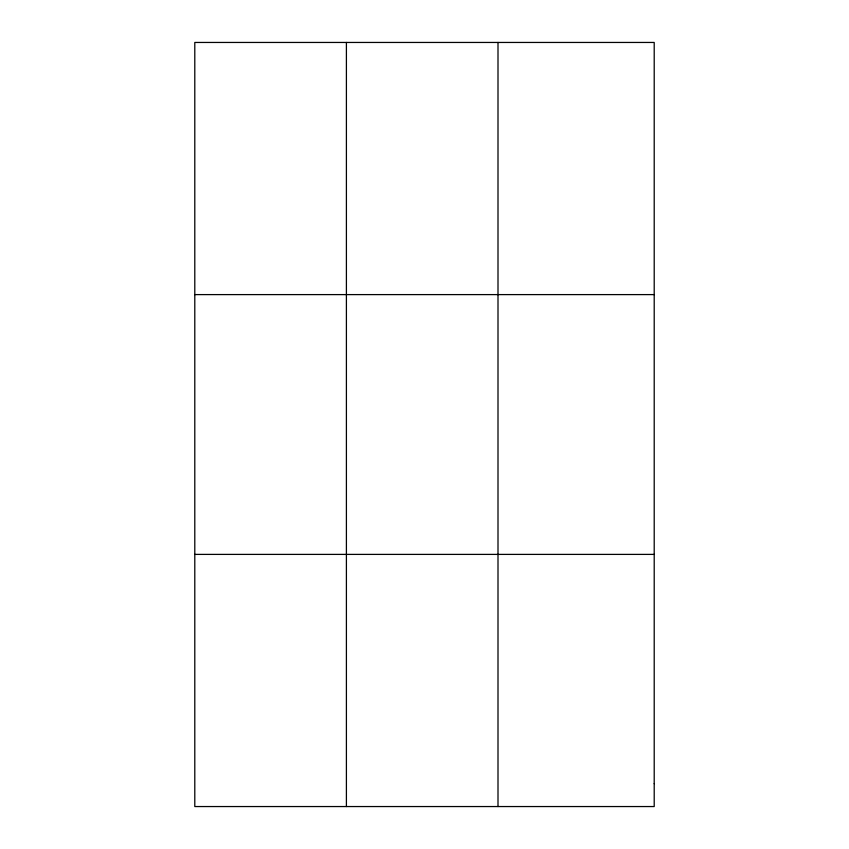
<?xml version="1.0" encoding="UTF-8"?>
<svg xmlns="http://www.w3.org/2000/svg" width="849" height="849" viewBox="0 0 849 849"><rect width="100%" height="100%" fill="white"/><g stroke="black" fill="none" stroke-linecap="round" stroke-linejoin="round"><path stroke-width="1.27" d="M346.403 42.45L346.403 806.55M498.002 42.45L498.002 806.55M194.792 294.603L654.208 294.603M194.792 554.397L654.208 554.397M654.208 783.627L654.208 806.55L194.792 806.55L194.792 42.45L654.208 42.45L654.208 783.627"/></g></svg>
